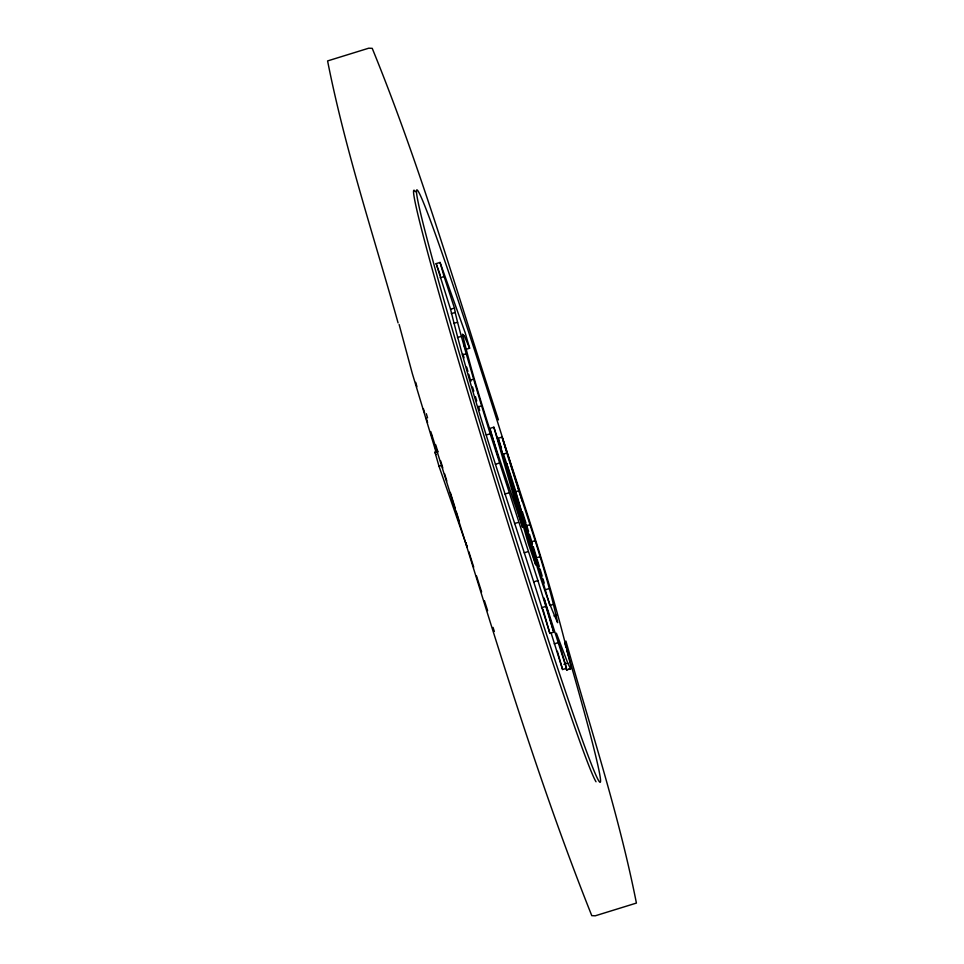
<?xml version="1.0" encoding="UTF-8"?>
<svg xmlns="http://www.w3.org/2000/svg" width="964" height="964" viewBox="0 0 964 964"><rect width="100%" height="100%" fill="white"/><g stroke="black" fill="none" stroke-linecap="round" stroke-linejoin="round"><path stroke-width="1.45" d="M565.567 667.751L566.675 670.028L567.483 669.546M566.675 670.028L571.363 668.341C553.035 589.98 527.236 513.463 502.063 437.066L498.183 438.271L528.38 543.877L535.791 565L506.582 463.323C525.272 515.885 534.405 571.76 557.638 622.66C544.094 559.723 520.138 498.918 502.063 437.066M551.071 632.926L562.59 669.522L566.483 668.317L543.949 598.054L553.758 632.191L549.866 633.384C516.897 525.368 477.433 419.087 450.562 309.275L436.15 263.63L440.042 262.437L465.214 332.893L469.625 348.233L465.745 349.438L464.118 345.666M440.211 277.74L444.091 276.535L440.042 262.437M450.562 309.275L454.442 308.082L444.091 276.535M451.309 313.662L455.189 312.457L454.442 308.082M453.683 323.434L457.563 322.229L455.189 312.457M457.442 337.545L461.322 336.352L457.563 322.229M461.611 336.472L464.19 335.665L469.625 348.233M462.346 354.957L466.227 353.752L461.322 336.352M469.745 380.334L473.625 379.129L466.227 353.752M477.734 407.013L481.614 405.82L473.625 379.129M502.509 453.839L493.857 427.197L489.965 428.39L498.195 457.02M486.302 434.993L490.182 433.788L537.912 580.557L553.758 632.191M467.01 546.817L439.006 466.287L434.957 452.176L437.777 451.297M439.006 466.287L441.837 465.419M506.666 453.08L502.786 454.285L509.715 475.156M495.46 464.262L499.34 463.057M504.967 494.038L508.847 492.845M519.138 490.664L515.258 491.857L536.02 557.927L549.805 605.464L553.685 604.259M514.559 523.548L518.439 522.355M526.163 525.862L530.043 524.657M531.152 541.925L535.032 540.72M524.247 552.794L528.127 551.589M536.02 557.927L539.9 556.722M534.032 581.762L537.912 580.557M545.383 589.739L549.263 588.534M541.491 607.73L545.371 606.537M553.975 615.996L556.565 615.189M554.216 643.868L558.108 642.663M563.904 664.341L567.784 663.136L570.555 668.835M568.772 669.149L571.363 668.341M464.19 335.665L462.467 334.183C478.168 399.795 501.34 463.419 522.633 527.38L493.857 427.197M434.957 452.176L436.005 454.55M567.784 663.136L556.385 633.191L566.483 668.317M436.15 263.63L440.187 274.909M498.183 438.271L501.497 448.212M503.401 453.899L506.715 463.853M511.559 480.723L514.788 490.471M498.448 419.918C457.767 295.659 421.738 169.471 372.224 48.345L368.73 48.2L327.591 60.925C345.124 149.697 373.719 235.855 398.072 322.904M522.464 512.041L525.995 523.187M436.114 452.417L412.291 373.442L399.132 324.519M526.44 524.573L528.585 531.489M529.453 534.261L532.453 543.937M478.409 406.314L479.674 410.387M426.281 418.28L427.594 422.485M431.077 433.728L432.39 437.933M435.005 446.356L436.318 450.574M430.763 431.559C482.362 593.523 528.742 757.656 591.776 915.655L595.27 915.8L636.409 903.075C618.876 814.303 590.281 728.145 565.928 641.096M481.614 405.82L490.182 433.788M533.309 546.721L536.273 556.469M537.117 559.253L539.238 566.217M472.517 386.986L473.782 391.155M475.457 396.722L476.722 400.891M423.389 408.7L424.618 412.785M540.069 569.025L542.154 576.038M542.985 578.846L544.238 583.051M466.66 367.091L467.914 371.381M468.757 374.237L470.842 381.395M557.349 651.254L562.59 669.522M542.925 609.212L549.866 633.384M465.889 542.648L467.094 546.841M462.937 353.945L464.046 357.849M415.713 382.359L416.93 386.697M596.017 781.768A310.215 8.676 72.8 0 1 487.904 458.478A310.215 8.676 72.8 0 1 415.351 191.728M569.471 659.448A310.215 8.676 72.8 0 1 555.397 661.412A310.215 8.676 72.8 0 1 418.677 204.79A310.215 8.676 72.8 0 1 516.535 482.639M517.427 485.519A310.215 8.676 72.8 0 1 522.307 501.352M564.771 643.169A310.215 8.676 72.8 0 1 565.964 647.266M566.736 649.953A310.215 8.676 72.8 0 1 569.025 657.882M494.351 631.48A313.119 8.76 72.8 0 1 493.026 627.395M487.603 610.646A313.119 8.76 72.8 0 1 484.386 600.632M481.602 591.944A313.119 8.76 72.8 0 1 476.481 575.87M473.71 567.145A313.119 8.76 72.8 0 1 468.817 551.661M459.322 521.416A313.119 8.76 72.8 0 1 456.165 511.257M455.261 508.353A313.119 8.76 72.8 0 1 450.333 492.483M446.79 480.976A313.119 8.76 72.8 0 1 444.561 473.746M442.789 467.95A313.119 8.76 72.8 0 1 440.572 460.696M437.921 452.02A313.119 8.76 72.8 0 1 435.716 444.802M427.558 417.846A313.119 8.76 72.8 0 1 426.305 413.689"/></g></svg>
